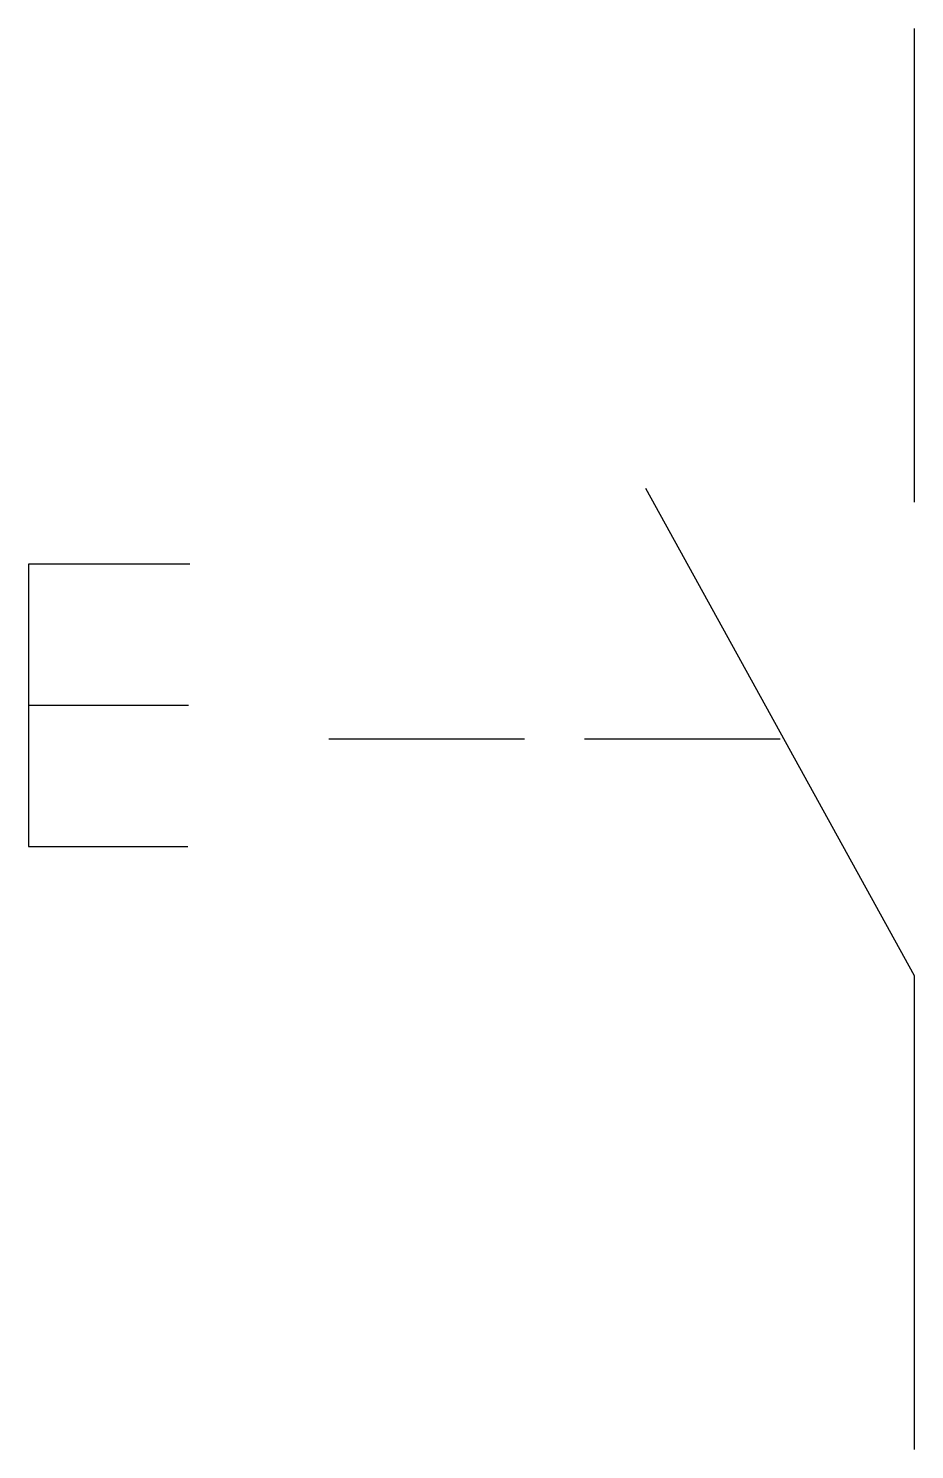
# Model space of a CAD drawing. Header units: millimetres. Extents: x 0.6 to 10, y 0 to 15.
import ezdxf

# ---------------------------------------------------------------- set-up
doc = ezdxf.new("R2010")
doc.units = ezdxf.units.MM
doc.layers.get('0').update_dxf_attribs({"lineweight": 25, "true_color": 0xffffff})

msp = doc.modelspace()

# ---------------------------------------------------------------- linework, layer by layer
for p, q in [((10, 10), (10, 15)), ((10, 5), (7.162, 10.144)), ((2.348, 9.347), (0.642, 9.347)), ((0.642, 9.347), (0.642, 6.364)), ((0.642, 7.856), (2.332, 7.856)), ((5.881, 7.5), (3.816, 7.5)), ((8.581, 7.5), (6.516, 7.5)), ((0.642, 6.364), (2.325, 6.364)), ((10, 0), (10, 5))]:
    msp.add_line(p, q)

doc.saveas('drawing.dxf')
